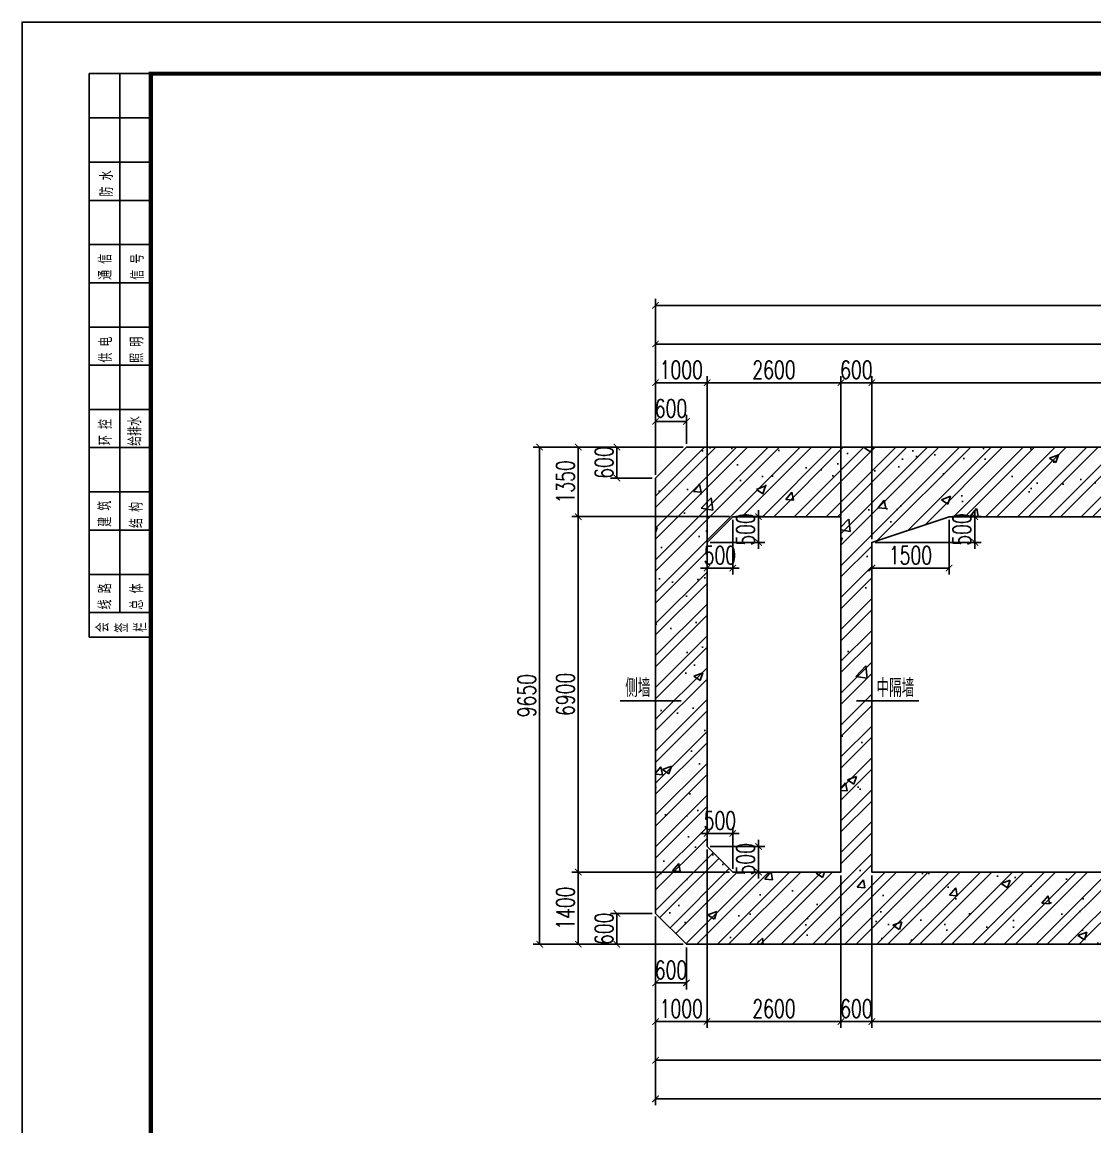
# Model space of a CAD drawing. Extents: x 266020 to 523514, y 704210 to 746210.
# Drawn here: x 382338 to 403170, y 724765 to 746210 of the extents above; entities that cross this region are included whole.
import ezdxf

# ---------------------------------------------------------------- set-up
doc = ezdxf.new("R2010")
doc.units = 0
doc.header["$LTSCALE"] = 50
doc.header["$MEASUREMENT"] = 0
doc.layers.get('0').update_dxf_attribs({"linetype": 'CONTINUOUS'})
doc.layers.get('Defpoints').update_dxf_attribs({"linetype": 'CONTINUOUS'})
for name, color, linetype in [('01 标  注', 1, 'CONTINUOUS'), ('02 结  构', 5, 'CONTINUOUS'), ('3', 3, 'CONTINUOUS'), ('4', 4, 'CONTINUOUS'), ('填充', 8, 'CONTINUOUS')]:
    doc.layers.add(name, color=color, linetype=linetype)
doc.styles.get("Standard").update_dxf_attribs({"font": 'txt1.shx', "width": 0.7, "bigfont": 'hztxt.shx'})
doc.dimstyles.new('1：100', dxfattribs={"dimscale": 100, "dimtxt": 3.5, "dimasz": 1.25, "dimexe": 1.25, "dimexo": 0.625, "dimgap": 0.75, "dimtad": 1, "dimdsep": 46, "dimtxsty": 'Standard', "dimblk": 'ARCHTICK', "dimcen": 2.5, "dimclrt": 256, "dimadec": 0, "dimazin": 0, "dimtfac": 1, "dimtix": 1, "dimtmove": 0, "dimatfit": 3, "dimfxl": 0, "dimarcsym": 0})

# ---------------------------------------------------------------- blocks, each defined once
blk = doc.blocks.new('_ArchTick')
at = {"color": 0, "linetype": 'ByBlock', "const_width": 0.15}
blk.add_lwpolyline([(-0.5, -0.5), (0.5, 0.5)], dxfattribs=at)
blk = doc.blocks.new('*D276')
at = {"layer": '01 标  注', "color": 0, "lineweight": -2}
for p, q in [((396138, 736547), (396138, 735485)), ((395638, 736047), (395638, 735485)), ((395638, 735610), (395513, 735610)), ((396138, 735610), (395638, 735610)), ((396138, 735610), (396263, 735610))]:
    blk.add_line(p, q, dxfattribs=at)
at = {"layer": 'Defpoints', "color": 0}
for p in [(396138, 736610), (395638, 736110), (395638, 735610)]:
    blk.add_point(p, dxfattribs=at)
at = {"layer": '01 标  注', "color": 0, "lineweight": -2, "xscale": 125, "yscale": 125, "zscale": 125}
blk.add_blockref('_ArchTick', (395638, 735610), dxfattribs=at)
at = {"layer": '01 标  注', "color": 0, "lineweight": -2, "xscale": 125, "yscale": 125, "zscale": 125, "rotation": 180}
blk.add_blockref('_ArchTick', (396138, 735610), dxfattribs=at)
at = {"layer": '01 标  注', "insert": (395888, 735860), "char_height": 350, "attachment_point": 5}
blk.add_mtext('500', dxfattribs=at)
blk = doc.blocks.new('*D277')
at = {"layer": '01 标  注', "color": 0, "lineweight": -2}
for p, q in [((396638, 736610), (396638, 736735)), ((396200, 736610), (396763, 736610)), ((396638, 736110), (396638, 736610)), ((395700, 736110), (396763, 736110)), ((396638, 736110), (396638, 735985))]:
    blk.add_line(p, q, dxfattribs=at)
at = {"layer": 'Defpoints', "color": 0}
for p in [(396138, 736610), (396638, 736610), (395638, 736110)]:
    blk.add_point(p, dxfattribs=at)
at = {"layer": '01 标  注', "color": 0, "lineweight": -2, "xscale": 125, "yscale": 125, "zscale": 125}
for p, rotation in [((396638, 736610), 270), ((396638, 736110), 90)]:
    blk.add_blockref('_ArchTick', p, dxfattribs=dict(at, rotation=rotation))
at = {"layer": '01 标  注', "insert": (396388, 736360), "char_height": 350, "attachment_point": 5, "rotation": 90}
blk.add_mtext('500', dxfattribs=at)
blk = doc.blocks.new('*D278')
at = {"layer": '01 标  注', "color": 0, "lineweight": -2}
for p, q in [((400338, 736547), (400338, 735485)), ((398838, 736047), (398838, 735485)), ((398838, 735610), (400338, 735610))]:
    blk.add_line(p, q, dxfattribs=at)
at = {"layer": 'Defpoints', "color": 0}
for p in [(400338, 736610), (398838, 736110), (400338, 735610)]:
    blk.add_point(p, dxfattribs=at)
at = {"layer": '01 标  注', "color": 0, "lineweight": -2, "xscale": 125, "yscale": 125, "zscale": 125, "rotation": 180}
blk.add_blockref('_ArchTick', (398838, 735610), dxfattribs=at)
at = {"layer": '01 标  注', "color": 0, "lineweight": -2, "xscale": 125, "yscale": 125, "zscale": 125}
blk.add_blockref('_ArchTick', (400338, 735610), dxfattribs=at)
at = {"layer": '01 标  注', "insert": (399588, 735860), "char_height": 350, "attachment_point": 5}
blk.add_mtext('1500', dxfattribs=at)
blk = doc.blocks.new('*D279')
at = {"layer": '01 标  注', "color": 0, "lineweight": -2}
for p, q in [((400838, 736610), (400838, 736735)), ((400400, 736610), (400963, 736610)), ((400838, 736110), (400838, 736610)), ((398900, 736110), (400963, 736110)), ((400838, 736110), (400838, 735985))]:
    blk.add_line(p, q, dxfattribs=at)
at = {"layer": 'Defpoints', "color": 0}
for p in [(400338, 736610), (400838, 736610), (398838, 736110)]:
    blk.add_point(p, dxfattribs=at)
at = {"layer": '01 标  注', "color": 0, "lineweight": -2, "xscale": 125, "yscale": 125, "zscale": 125}
for p, rotation in [((400838, 736610), 270), ((400838, 736110), 90)]:
    blk.add_blockref('_ArchTick', p, dxfattribs=dict(at, rotation=rotation))
at = {"layer": '01 标  注', "insert": (400588, 736360), "char_height": 350, "attachment_point": 5, "rotation": 90}
blk.add_mtext('500', dxfattribs=at)
blk = doc.blocks.new('*D230')
at = {"layer": '01 标  注', "color": 0, "lineweight": -2}
for p, q in [((395638, 730460), (395513, 730460)), ((395638, 730272), (395638, 730585)), ((396138, 730460), (395638, 730460)), ((396138, 729772), (396138, 730585)), ((396138, 730460), (396263, 730460))]:
    blk.add_line(p, q, dxfattribs=at)
at = {"layer": 'Defpoints', "color": 0}
for p in [(395638, 730460), (395638, 730210), (396138, 729710)]:
    blk.add_point(p, dxfattribs=at)
at = {"layer": '01 标  注', "color": 0, "lineweight": -2, "xscale": 125, "yscale": 125, "zscale": 125}
blk.add_blockref('_ArchTick', (395638, 730460), dxfattribs=at)
at = {"layer": '01 标  注', "color": 0, "lineweight": -2, "xscale": 125, "yscale": 125, "zscale": 125, "rotation": 180}
blk.add_blockref('_ArchTick', (396138, 730460), dxfattribs=at)
at = {"layer": '01 标  注', "insert": (395888, 730710), "char_height": 350, "attachment_point": 5}
blk.add_mtext('500', dxfattribs=at)
blk = doc.blocks.new('*D231')
at = {"layer": '01 标  注', "color": 0, "lineweight": -2}
for p, q in [((395700, 730210), (396763, 730210)), ((396638, 730210), (396638, 730335)), ((396638, 730210), (396638, 729710)), ((396200, 729710), (396763, 729710)), ((396638, 729710), (396638, 729585))]:
    blk.add_line(p, q, dxfattribs=at)
at = {"layer": 'Defpoints', "color": 0}
for p in [(395638, 730210), (396138, 729710), (396638, 729710)]:
    blk.add_point(p, dxfattribs=at)
at = {"layer": '01 标  注', "color": 0, "lineweight": -2, "xscale": 125, "yscale": 125, "zscale": 125}
for p, rotation in [((396638, 730210), 270), ((396638, 729710), 90)]:
    blk.add_blockref('_ArchTick', p, dxfattribs=dict(at, rotation=rotation))
at = {"layer": '01 标  注', "insert": (396388, 729960), "char_height": 350, "attachment_point": 5, "rotation": 90}
blk.add_mtext('500', dxfattribs=at)
blk = doc.blocks.new('*D232')
at = {"layer": '01 标  注', "color": 0, "lineweight": -2}
for p, q in [((395638, 730147), (395638, 726685)), ((394638, 728847), (394638, 726685)), ((394638, 726810), (395638, 726810))]:
    blk.add_line(p, q, dxfattribs=at)
at = {"layer": 'Defpoints', "color": 0}
for p in [(395638, 730210), (394638, 728910), (395638, 726810)]:
    blk.add_point(p, dxfattribs=at)
at = {"layer": '01 标  注', "color": 0, "lineweight": -2, "xscale": 125, "yscale": 125, "zscale": 125, "rotation": 180}
blk.add_blockref('_ArchTick', (394638, 726810), dxfattribs=at)
at = {"layer": '01 标  注', "color": 0, "lineweight": -2, "xscale": 125, "yscale": 125, "zscale": 125}
blk.add_blockref('_ArchTick', (395638, 726810), dxfattribs=at)
at = {"layer": '01 标  注', "insert": (395138, 727060), "char_height": 350, "attachment_point": 5}
blk.add_mtext('1000', dxfattribs=at)
blk = doc.blocks.new('*D280')
at = {"layer": '01 标  注', "color": 0, "lineweight": -2}
for p, q in [((395638, 730147), (395638, 726685)), ((398238, 729647), (398238, 726685)), ((395638, 726810), (398238, 726810))]:
    blk.add_line(p, q, dxfattribs=at)
at = {"layer": 'Defpoints', "color": 0}
for p in [(395638, 730210), (398238, 729710), (398238, 726810)]:
    blk.add_point(p, dxfattribs=at)
at = {"layer": '01 标  注', "color": 0, "lineweight": -2, "xscale": 125, "yscale": 125, "zscale": 125, "rotation": 180}
blk.add_blockref('_ArchTick', (395638, 726810), dxfattribs=at)
at = {"layer": '01 标  注', "color": 0, "lineweight": -2, "xscale": 125, "yscale": 125, "zscale": 125}
blk.add_blockref('_ArchTick', (398238, 726810), dxfattribs=at)
at = {"layer": '01 标  注', "insert": (396938, 727060), "char_height": 350, "attachment_point": 5}
blk.add_mtext('2600', dxfattribs=at)
blk = doc.blocks.new('*D281')
at = {"layer": '01 标  注', "color": 0, "lineweight": -2}
for p, q in [((398238, 729647), (398238, 726685)), ((398838, 729647), (398838, 726685)), ((398238, 726810), (398838, 726810))]:
    blk.add_line(p, q, dxfattribs=at)
at = {"layer": 'Defpoints', "color": 0}
for p in [(398238, 729710), (398838, 729710), (398838, 726810)]:
    blk.add_point(p, dxfattribs=at)
at = {"layer": '01 标  注', "color": 0, "lineweight": -2, "xscale": 125, "yscale": 125, "zscale": 125, "rotation": 180}
blk.add_blockref('_ArchTick', (398238, 726810), dxfattribs=at)
at = {"layer": '01 标  注', "color": 0, "lineweight": -2, "xscale": 125, "yscale": 125, "zscale": 125}
blk.add_blockref('_ArchTick', (398838, 726810), dxfattribs=at)
at = {"layer": '01 标  注', "insert": (398538, 727060), "char_height": 350, "attachment_point": 5}
blk.add_mtext('600', dxfattribs=at)
blk = doc.blocks.new('*D282')
at = {"layer": '01 标  注', "color": 0, "lineweight": -2}
for p, q in [((398838, 729647), (398838, 726685)), ((411338, 729647), (411338, 726685)), ((398838, 726810), (411338, 726810))]:
    blk.add_line(p, q, dxfattribs=at)
at = {"layer": 'Defpoints', "color": 0}
for p in [(398838, 729710), (411338, 729710), (411338, 726810)]:
    blk.add_point(p, dxfattribs=at)
at = {"layer": '01 标  注', "color": 0, "lineweight": -2, "xscale": 125, "yscale": 125, "zscale": 125, "rotation": 180}
blk.add_blockref('_ArchTick', (398838, 726810), dxfattribs=at)
at = {"layer": '01 标  注', "color": 0, "lineweight": -2, "xscale": 125, "yscale": 125, "zscale": 125}
blk.add_blockref('_ArchTick', (411338, 726810), dxfattribs=at)
at = {"layer": '01 标  注', "insert": (405088, 727060), "char_height": 350, "attachment_point": 5}
blk.add_mtext('12500', dxfattribs=at)
blk = doc.blocks.new('*D234')
at = {"layer": '01 标  注', "color": 0, "lineweight": -2}
for p, q in [((394638, 728847), (394638, 725185)), ((431238, 728401), (431238, 725185)), ((394638, 725310), (431238, 725310))]:
    blk.add_line(p, q, dxfattribs=at)
at = {"layer": 'Defpoints', "color": 0}
for p in [(394638, 728910), (431238, 728463), (431238, 725310)]:
    blk.add_point(p, dxfattribs=at)
at = {"layer": '01 标  注', "color": 0, "lineweight": -2, "xscale": 125, "yscale": 125, "zscale": 125, "rotation": 180}
blk.add_blockref('_ArchTick', (394638, 725310), dxfattribs=at)
at = {"layer": '01 标  注', "color": 0, "lineweight": -2, "xscale": 125, "yscale": 125, "zscale": 125}
blk.add_blockref('_ArchTick', (431238, 725310), dxfattribs=at)
at = {"layer": '01 标  注', "insert": (412938, 725560), "char_height": 350, "attachment_point": 5}
blk.add_mtext('36600', dxfattribs=at)
blk = doc.blocks.new('*D292')
at = {"layer": '01 标  注', "color": 0, "lineweight": -2}
for p, q in [((395175, 737960), (393013, 737960)), ((393138, 736610), (393138, 737960)), ((396075, 736610), (393013, 736610))]:
    blk.add_line(p, q, dxfattribs=at)
at = {"layer": 'Defpoints', "color": 0}
for p in [(393138, 737960), (395238, 737960), (396138, 736610)]:
    blk.add_point(p, dxfattribs=at)
at = {"layer": '01 标  注', "color": 0, "lineweight": -2, "xscale": 125, "yscale": 125, "zscale": 125}
for p, rotation in [((393138, 737960), 90), ((393138, 736610), 270)]:
    blk.add_blockref('_ArchTick', p, dxfattribs=dict(at, rotation=rotation))
at = {"layer": '01 标  注', "insert": (392888, 737285), "char_height": 350, "attachment_point": 5, "rotation": 90}
blk.add_mtext('1350', dxfattribs=at)
blk = doc.blocks.new('*D244')
at = {"layer": '01 标  注', "color": 0, "lineweight": -2}
for p, q in [((396075, 729710), (393013, 729710)), ((393138, 729710), (393138, 728310)), ((395175, 728310), (393013, 728310))]:
    blk.add_line(p, q, dxfattribs=at)
at = {"layer": 'Defpoints', "color": 0}
for p in [(396138, 729710), (393138, 728310), (395238, 728310)]:
    blk.add_point(p, dxfattribs=at)
at = {"layer": '01 标  注', "color": 0, "lineweight": -2, "xscale": 125, "yscale": 125, "zscale": 125}
for p, rotation in [((393138, 729710), 90), ((393138, 728310), 270)]:
    blk.add_blockref('_ArchTick', p, dxfattribs=dict(at, rotation=rotation))
at = {"layer": '01 标  注', "insert": (392888, 729010), "char_height": 350, "attachment_point": 5, "rotation": 90}
blk.add_mtext('1400', dxfattribs=at)
blk = doc.blocks.new('*D245')
at = {"layer": '01 标  注', "color": 0, "lineweight": -2}
for p, q in [((396075, 736610), (393013, 736610)), ((393138, 736610), (393138, 729710)), ((396075, 729710), (393013, 729710))]:
    blk.add_line(p, q, dxfattribs=at)
at = {"layer": 'Defpoints', "color": 0}
for p in [(396138, 736610), (393138, 729710), (396138, 729710)]:
    blk.add_point(p, dxfattribs=at)
at = {"layer": '01 标  注', "color": 0, "lineweight": -2, "xscale": 125, "yscale": 125, "zscale": 125}
for p, rotation in [((393138, 736610), 90), ((393138, 729710), 270)]:
    blk.add_blockref('_ArchTick', p, dxfattribs=dict(at, rotation=rotation))
at = {"layer": '01 标  注', "insert": (392888, 733160), "char_height": 350, "attachment_point": 5, "rotation": 90}
blk.add_mtext('6900', dxfattribs=at)
blk = doc.blocks.new('*D246')
at = {"layer": '01 标  注', "color": 0, "lineweight": -2}
for p, q in [((394638, 728847), (394638, 725935)), ((412938, 728247), (412938, 725935)), ((394638, 726060), (412938, 726060))]:
    blk.add_line(p, q, dxfattribs=at)
at = {"layer": 'Defpoints', "color": 0}
for p in [(394638, 728910), (412938, 728310), (412938, 726060)]:
    blk.add_point(p, dxfattribs=at)
at = {"layer": '01 标  注', "color": 0, "lineweight": -2, "xscale": 125, "yscale": 125, "zscale": 125, "rotation": 180}
blk.add_blockref('_ArchTick', (394638, 726060), dxfattribs=at)
at = {"layer": '01 标  注', "color": 0, "lineweight": -2, "xscale": 125, "yscale": 125, "zscale": 125}
blk.add_blockref('_ArchTick', (412938, 726060), dxfattribs=at)
at = {"layer": '01 标  注', "insert": (403788, 726310), "char_height": 350, "attachment_point": 5}
blk.add_mtext('18300', dxfattribs=at)
blk = doc.blocks.new('*D247')
at = {"layer": '01 标  注', "color": 0, "lineweight": -2}
for p, q in [((394638, 737422), (394638, 739335)), ((394638, 739210), (395638, 739210)), ((395638, 736122), (395638, 739335))]:
    blk.add_line(p, q, dxfattribs=at)
at = {"layer": 'Defpoints', "color": 0}
for p in [(395638, 739210), (394638, 737360), (395638, 736060)]:
    blk.add_point(p, dxfattribs=at)
at = {"layer": '01 标  注', "color": 0, "lineweight": -2, "xscale": 125, "yscale": 125, "zscale": 125, "rotation": 180}
blk.add_blockref('_ArchTick', (394638, 739210), dxfattribs=at)
at = {"layer": '01 标  注', "color": 0, "lineweight": -2, "xscale": 125, "yscale": 125, "zscale": 125}
blk.add_blockref('_ArchTick', (395638, 739210), dxfattribs=at)
at = {"layer": '01 标  注', "insert": (395138, 739460), "char_height": 350, "attachment_point": 5}
blk.add_mtext('1000', dxfattribs=at)
blk = doc.blocks.new('*D248')
at = {"layer": '01 标  注', "color": 0, "lineweight": -2}
for p, q in [((395638, 736122), (395638, 739335)), ((395638, 739210), (398238, 739210)), ((398238, 736622), (398238, 739335))]:
    blk.add_line(p, q, dxfattribs=at)
at = {"layer": 'Defpoints', "color": 0}
for p in [(398238, 739210), (398238, 736560), (395638, 736060)]:
    blk.add_point(p, dxfattribs=at)
at = {"layer": '01 标  注', "color": 0, "lineweight": -2, "xscale": 125, "yscale": 125, "zscale": 125, "rotation": 180}
blk.add_blockref('_ArchTick', (395638, 739210), dxfattribs=at)
at = {"layer": '01 标  注', "color": 0, "lineweight": -2, "xscale": 125, "yscale": 125, "zscale": 125}
blk.add_blockref('_ArchTick', (398238, 739210), dxfattribs=at)
at = {"layer": '01 标  注', "insert": (396938, 739460), "char_height": 350, "attachment_point": 5}
blk.add_mtext('2600', dxfattribs=at)
blk = doc.blocks.new('*D249')
at = {"layer": '01 标  注', "color": 0, "lineweight": -2}
for p, q in [((398238, 736622), (398238, 739335)), ((398238, 739210), (398838, 739210)), ((398838, 736172), (398838, 739335))]:
    blk.add_line(p, q, dxfattribs=at)
at = {"layer": 'Defpoints', "color": 0}
for p in [(398838, 739210), (398238, 736560), (398838, 736110)]:
    blk.add_point(p, dxfattribs=at)
at = {"layer": '01 标  注', "color": 0, "lineweight": -2, "xscale": 125, "yscale": 125, "zscale": 125, "rotation": 180}
blk.add_blockref('_ArchTick', (398238, 739210), dxfattribs=at)
at = {"layer": '01 标  注', "color": 0, "lineweight": -2, "xscale": 125, "yscale": 125, "zscale": 125}
blk.add_blockref('_ArchTick', (398838, 739210), dxfattribs=at)
at = {"layer": '01 标  注', "insert": (398538, 739460), "char_height": 350, "attachment_point": 5}
blk.add_mtext('600', dxfattribs=at)
blk = doc.blocks.new('*D250')
at = {"layer": '01 标  注', "color": 0, "lineweight": -2}
for p, q in [((398838, 736172), (398838, 739335)), ((398838, 739210), (411338, 739210)), ((411338, 736172), (411338, 739335))]:
    blk.add_line(p, q, dxfattribs=at)
at = {"layer": 'Defpoints', "color": 0}
for p in [(411338, 739210), (398838, 736110), (411338, 736110)]:
    blk.add_point(p, dxfattribs=at)
at = {"layer": '01 标  注', "color": 0, "lineweight": -2, "xscale": 125, "yscale": 125, "zscale": 125, "rotation": 180}
blk.add_blockref('_ArchTick', (398838, 739210), dxfattribs=at)
at = {"layer": '01 标  注', "color": 0, "lineweight": -2, "xscale": 125, "yscale": 125, "zscale": 125}
blk.add_blockref('_ArchTick', (411338, 739210), dxfattribs=at)
at = {"layer": '01 标  注', "insert": (405088, 739460), "char_height": 350, "attachment_point": 5}
blk.add_mtext('12500', dxfattribs=at)
blk = doc.blocks.new('*D253')
at = {"layer": '01 标  注', "color": 0, "lineweight": -2}
for p, q in [((394638, 737422), (394638, 740835)), ((431238, 737869), (431238, 740835)), ((394638, 740710), (431238, 740710))]:
    blk.add_line(p, q, dxfattribs=at)
at = {"layer": 'Defpoints', "color": 0}
for p in [(431238, 740710), (431238, 737806), (394638, 737360)]:
    blk.add_point(p, dxfattribs=at)
at = {"layer": '01 标  注', "color": 0, "lineweight": -2, "xscale": 125, "yscale": 125, "zscale": 125, "rotation": 180}
blk.add_blockref('_ArchTick', (394638, 740710), dxfattribs=at)
at = {"layer": '01 标  注', "color": 0, "lineweight": -2, "xscale": 125, "yscale": 125, "zscale": 125}
blk.add_blockref('_ArchTick', (431238, 740710), dxfattribs=at)
at = {"layer": '01 标  注', "insert": (412938, 740960), "char_height": 350, "attachment_point": 5}
blk.add_mtext('36600', dxfattribs=at)
blk = doc.blocks.new('*D261')
at = {"layer": '01 标  注', "color": 0, "lineweight": -2}
for p, q in [((394638, 737422), (394638, 740085)), ((412938, 738022), (412938, 740085)), ((394638, 739960), (412938, 739960))]:
    blk.add_line(p, q, dxfattribs=at)
at = {"layer": 'Defpoints', "color": 0}
for p in [(412938, 739960), (412938, 737960), (394638, 737360)]:
    blk.add_point(p, dxfattribs=at)
at = {"layer": '01 标  注', "color": 0, "lineweight": -2, "xscale": 125, "yscale": 125, "zscale": 125, "rotation": 180}
blk.add_blockref('_ArchTick', (394638, 739960), dxfattribs=at)
at = {"layer": '01 标  注', "color": 0, "lineweight": -2, "xscale": 125, "yscale": 125, "zscale": 125}
blk.add_blockref('_ArchTick', (412938, 739960), dxfattribs=at)
at = {"layer": '01 标  注', "insert": (403788, 740210), "char_height": 350, "attachment_point": 5}
blk.add_mtext('18300', dxfattribs=at)
blk = doc.blocks.new('*D266')
at = {"layer": '01 标  注', "color": 0, "lineweight": -2}
for p, q in [((394638, 737422), (394638, 738585)), ((395238, 738022), (395238, 738585)), ((395238, 738460), (394638, 738460))]:
    blk.add_line(p, q, dxfattribs=at)
at = {"layer": 'Defpoints', "color": 0}
for p in [(394638, 738460), (395238, 737960), (394638, 737360)]:
    blk.add_point(p, dxfattribs=at)
at = {"layer": '01 标  注', "color": 0, "lineweight": -2, "xscale": 125, "yscale": 125, "zscale": 125, "rotation": 180}
blk.add_blockref('_ArchTick', (394638, 738460), dxfattribs=at)
at = {"layer": '01 标  注', "color": 0, "lineweight": -2, "xscale": 125, "yscale": 125, "zscale": 125}
blk.add_blockref('_ArchTick', (395238, 738460), dxfattribs=at)
at = {"layer": '01 标  注', "insert": (394938, 738710), "char_height": 350, "attachment_point": 5}
blk.add_mtext('600', dxfattribs=at)
blk = doc.blocks.new('*D267')
at = {"layer": '01 标  注', "color": 0, "lineweight": -2}
for p, q in [((395175, 737960), (393763, 737960)), ((393888, 737360), (393888, 737960)), ((394575, 737360), (393763, 737360))]:
    blk.add_line(p, q, dxfattribs=at)
at = {"layer": 'Defpoints', "color": 0}
for p in [(393888, 737960), (395238, 737960), (394638, 737360)]:
    blk.add_point(p, dxfattribs=at)
at = {"layer": '01 标  注', "color": 0, "lineweight": -2, "xscale": 125, "yscale": 125, "zscale": 125}
for p, rotation in [((393888, 737960), 90), ((393888, 737360), 270)]:
    blk.add_blockref('_ArchTick', p, dxfattribs=dict(at, rotation=rotation))
at = {"layer": '01 标  注', "insert": (393638, 737660), "char_height": 350, "attachment_point": 5, "rotation": 90}
blk.add_mtext('600', dxfattribs=at)
blk = doc.blocks.new('*D268')
at = {"layer": '01 标  注', "color": 0, "lineweight": -2}
for p, q in [((394575, 728910), (393763, 728910)), ((393888, 728910), (393888, 728310)), ((395175, 728310), (393763, 728310))]:
    blk.add_line(p, q, dxfattribs=at)
at = {"layer": 'Defpoints', "color": 0}
for p in [(394638, 728910), (393888, 728310), (395238, 728310)]:
    blk.add_point(p, dxfattribs=at)
at = {"layer": '01 标  注', "color": 0, "lineweight": -2, "xscale": 125, "yscale": 125, "zscale": 125}
for p, rotation in [((393888, 728910), 90), ((393888, 728310), 270)]:
    blk.add_blockref('_ArchTick', p, dxfattribs=dict(at, rotation=rotation))
at = {"layer": '01 标  注', "insert": (393638, 728610), "char_height": 350, "attachment_point": 5, "rotation": 90}
blk.add_mtext('600', dxfattribs=at)
blk = doc.blocks.new('*D269')
at = {"layer": '01 标  注', "color": 0, "lineweight": -2}
for p, q in [((394638, 728847), (394638, 727435)), ((395238, 728247), (395238, 727435)), ((395238, 727560), (394638, 727560))]:
    blk.add_line(p, q, dxfattribs=at)
at = {"layer": 'Defpoints', "color": 0}
for p in [(394638, 728910), (395238, 728310), (394638, 727560)]:
    blk.add_point(p, dxfattribs=at)
at = {"layer": '01 标  注', "color": 0, "lineweight": -2, "xscale": 125, "yscale": 125, "zscale": 125, "rotation": 180}
blk.add_blockref('_ArchTick', (394638, 727560), dxfattribs=at)
at = {"layer": '01 标  注', "color": 0, "lineweight": -2, "xscale": 125, "yscale": 125, "zscale": 125}
blk.add_blockref('_ArchTick', (395238, 727560), dxfattribs=at)
at = {"layer": '01 标  注', "insert": (394938, 727810), "char_height": 350, "attachment_point": 5}
blk.add_mtext('600', dxfattribs=at)
blk = doc.blocks.new('*D270')
at = {"layer": '01 标  注', "color": 0, "lineweight": -2}
for p, q in [((395175, 737960), (392263, 737960)), ((392388, 737960), (392388, 728310)), ((395175, 728310), (392263, 728310))]:
    blk.add_line(p, q, dxfattribs=at)
at = {"layer": 'Defpoints', "color": 0}
for p in [(395238, 737960), (392388, 728310), (395238, 728310)]:
    blk.add_point(p, dxfattribs=at)
at = {"layer": '01 标  注', "color": 0, "lineweight": -2, "xscale": 125, "yscale": 125, "zscale": 125}
for p, rotation in [((392388, 737960), 90), ((392388, 728310), 270)]:
    blk.add_blockref('_ArchTick', p, dxfattribs=dict(at, rotation=rotation))
at = {"layer": '01 标  注', "insert": (392138, 733135), "char_height": 350, "attachment_point": 5, "rotation": 90}
blk.add_mtext('9650', dxfattribs=at)

msp = doc.modelspace()

# ---------------------------------------------------------------- hatches: boundary and pattern name
at = {"layer": '填充'}
h = msp.add_hatch(dxfattribs=at)
h.set_pattern_fill('AR-CONC', color=256, scale=250, style=0)
h.set_pattern_definition([(50, (38050, -42000), (1793.1505, -156.8803), [187.5, -2062.5]), (355, (38050, -42000), (-346.8783, 1880.4803), [150, -1650]), (100.4514, (38199.4, -42013), (1446.2735, 1723.599), [159.3505, -1752.8553]), (46.1842, (38050, -41500), (2668.1026, -413.7975), [281.25, -3093.75]), (96.6356, (38272.3, -41534.5), (2336.657, 2435.295), [239.026, -2629.2825]), (351.1842, (38050, -41500), (2336.655, 2435.2965), [225, -2475]), (21, (38300, -41625), (1492.2676, -1006.5472), [187.5, -2062.5]), (326, (38300, -41625), (608.2883, 1812.875), [150, -1650]), (71.4514, (38424.4, -41708.9), (2100.5566, 806.3262), [159.3505, -1752.8553]), (37.5, (38050, -42000), (30.39964, 832.23463), [0, -1630, 0, -1675, 0, -1656.25]), (7.5, (38050, -42000), (657.6738, 986.0293), [0, -955, 0, -1592.5, 0, -631.25]), (327.5, (37492.5, -42000), (1334.5561, -56.3872), [0, -625, 0, -1950, 0, -2587.5]), (317.5, (37242.5, -42000), (1457.9654, 250.2625), [0, -812.5, 0, -1295, 0, -1837.5])])
h.paths.add_polyline_path([(412937.835, 737959.674), (395237.835, 737959.674), (394637.835, 737359.674), (394637.835, 728909.674), (395237.835, 728309.674), (411237.835, 728309.674), (411937.835, 729009.674), (411937.835, 729259.674), (411937.835, 729839.674), (411337.835, 729839.674), (411337.835, 729709.674), (398837.835, 729709.674), (398837.835, 736109.674), (400337.835, 736609.674), (409837.835, 736609.674), (411337.835, 736109.674), (411337.835, 730539.674), (411637.835, 730239.674), (411937.835, 730239.674), (411937.835, 736109.674), (412437.835, 736609.674), (412937.835, 736609.674)])
h.paths.add_polyline_path([(398237.835, 736609.674), (398237.835, 729709.674), (396137.835, 729709.674), (395637.835, 730209.674), (395637.835, 736109.674), (396137.835, 736609.674)], flags=17)
h.paths.add_polyline_path([(412937.835, 729009.674), (412812.835, 729009.674), (411937.835, 729009.674), (411237.835, 728309.674), (412937.835, 728309.674)])
h.paths.add_polyline_path([(431237.835, 737359.674), (430637.835, 737959.674), (412937.835, 737959.674), (412937.835, 736609.674), (413437.835, 736609.674), (413937.835, 736109.674), (413937.835, 730239.674), (414237.835, 730239.674), (414537.835, 730539.674), (414537.835, 736109.674), (416037.835, 736609.674), (425537.835, 736609.674), (427037.835, 736109.674), (427037.835, 729709.674), (414537.835, 729709.674), (414537.835, 729839.674), (413937.835, 729839.674), (413937.835, 729009.674), (413687.835, 729009.674), (412937.835, 729009.674), (412937.835, 728309.674), (430637.835, 728309.674), (431237.835, 728909.674)])
h.paths.add_polyline_path([(427637.835, 736609.674), (429737.835, 736609.674), (430237.835, 736109.674), (430237.835, 730209.674), (429737.835, 729709.674), (427637.835, 729709.674)], flags=16)
h.paths.add_polyline_path([(395591.441, 736122.174), (396184.23, 736122.174), (396184.23, 735597.174), (395591.441, 735597.174)], flags=24)
h.paths.add_polyline_path([(396125.335, 736063.279), (396125.335, 736656.069), (396650.335, 736656.069), (396650.335, 736063.279)], flags=24)
h.paths.add_polyline_path([(395591.441, 730972.174), (396184.23, 730972.174), (396184.23, 730447.174), (395591.441, 730447.174)], flags=24)
h.paths.add_polyline_path([(396125.335, 729663.279), (396125.335, 730256.069), (396650.335, 730256.069), (396650.335, 729663.279)], flags=24)
h.paths.add_polyline_path([(411075.335, 736063.279), (411075.335, 736656.069), (411600.335, 736656.069), (411600.335, 736063.279)], flags=25)
h.paths.add_polyline_path([(411075.335, 728838.279), (411075.335, 729431.069), (411600.335, 729431.069), (411600.335, 728838.279)], flags=24)
h.paths.add_polyline_path([(409475.335, 728647.516), (409475.335, 729371.832), (410000.335, 729371.832), (410000.335, 728647.516)], flags=24)
h.paths.add_polyline_path([(410225.335, 728363.279), (410225.335, 728956.069), (410750.335, 728956.069), (410750.335, 728363.279)], flags=24)
h.paths.add_polyline_path([(410225.335, 729063.279), (410225.335, 729656.069), (410750.335, 729656.069), (410750.335, 729063.279)], flags=24)
h.paths.add_polyline_path([(411766.441, 731022.174), (412359.23, 731022.174), (412359.23, 730497.174), (411766.441, 730497.174)], flags=24)
h.paths.add_polyline_path([(408348.932, 730163.227), (409658.669, 730163.227), (409658.669, 729616.121), (408348.932, 729616.121)], flags=25)
h.paths.add_polyline_path([(413900.335, 736063.279), (413900.335, 736656.069), (414425.335, 736656.069), (414425.335, 736063.279)], flags=25)
h.paths.add_polyline_path([(414275.335, 728838.279), (414275.335, 729431.069), (414800.335, 729431.069), (414800.335, 728838.279)], flags=24)
h.paths.add_polyline_path([(414875.335, 728363.279), (414875.335, 728956.069), (415400.335, 728956.069), (415400.335, 728363.279)], flags=24)
h.paths.add_polyline_path([(415625.335, 728647.516), (415625.335, 729371.832), (416150.335, 729371.832), (416150.335, 728647.516)], flags=24)
h.paths.add_polyline_path([(413516.441, 731022.174), (414109.23, 731022.174), (414109.23, 730497.174), (413516.441, 730497.174)], flags=25)
h.paths.add_polyline_path([(414875.335, 729063.279), (414875.335, 729656.069), (415400.335, 729656.069), (415400.335, 729063.279)], flags=24)
h.paths.add_polyline_path([(413050.335, 728363.279), (413050.335, 728956.069), (413575.335, 728956.069), (413575.335, 728363.279)], flags=24)
h.paths.add_polyline_path([(416467.002, 730163.227), (417776.739, 730163.227), (417776.739, 729616.121), (416467.002, 729616.121)], flags=25)
h = msp.add_hatch(dxfattribs=at)
h.set_pattern_fill('STEEL', color=256, scale=3500, style=0)
h.set_pattern_definition([(45, (0, 0), (-309.35922, 309.35922), []), (45, (0, 218.75), (-309.35922, 309.35922), [])])
h.paths.add_polyline_path([(431237.835, 737359.674), (430637.835, 737959.674), (412937.835, 737959.674), (412937.835, 736609.674), (413437.835, 736609.674), (413937.835, 736109.674), (413937.835, 730239.674), (414237.835, 730239.674), (414438.425, 730440.264), (414537.835, 731067.195), (414537.835, 736109.674), (416037.835, 736609.674), (425537.835, 736609.674), (427037.835, 736109.674), (427037.835, 729709.674), (414537.835, 729709.674), (414537.835, 729839.674), (413937.835, 729839.674), (413937.835, 729009.674), (413687.835, 729009.674), (412937.835, 729009.674), (412937.835, 728209.674), (415137.835, 728209.674), (416137.835, 728309.674), (430637.835, 728309.674), (431237.835, 728909.674)])
h.paths.add_polyline_path([(427637.835, 736609.674), (429737.835, 736609.674), (430237.835, 736109.674), (430237.835, 730209.674), (429737.835, 729709.674), (427637.835, 729709.674)], flags=16)
h.paths.add_polyline_path([(412937.835, 737959.674), (395237.835, 737959.674), (394637.835, 737359.674), (394637.835, 728909.674), (395237.835, 728309.674), (409737.835, 728309.674), (410737.835, 728209.674), (411137.835, 728209.674), (411937.835, 729009.674), (411937.835, 729259.674), (411937.835, 729839.674), (411337.835, 729839.674), (411337.835, 729709.674), (398837.835, 729709.674), (398837.835, 736109.674), (400337.835, 736609.674), (409837.835, 736609.674), (411337.835, 736109.674), (411337.835, 730539.674), (411637.835, 730239.674), (411937.835, 730239.674), (411937.835, 736109.674), (412437.835, 736609.674), (412937.835, 736609.674)])
h.paths.add_polyline_path([(398237.835, 736609.674), (398237.835, 729709.674), (396137.835, 729709.674), (395637.835, 730209.674), (395637.835, 736109.674), (396137.835, 736609.674)], flags=16)
h.paths.add_polyline_path([(413900.335, 736063.279), (413900.335, 736656.069), (414425.335, 736656.069), (414425.335, 736063.279)], flags=25)
h.paths.add_polyline_path([(414275.335, 728838.279), (414275.335, 729431.069), (414800.335, 729431.069), (414800.335, 728838.279)], flags=24)
h.paths.add_polyline_path([(414875.335, 728313.279), (414875.335, 728906.069), (415400.335, 728906.069), (415400.335, 728313.279)], flags=24)
h.paths.add_polyline_path([(414875.335, 729063.279), (414875.335, 729656.069), (415400.335, 729656.069), (415400.335, 729063.279)], flags=24)
h.paths.add_polyline_path([(413050.335, 728313.279), (413050.335, 728906.069), (413575.335, 728906.069), (413575.335, 728313.279)], flags=24)
h.paths.add_polyline_path([(416336.5, 728569.805), (416336.5, 729294.121), (416861.5, 729294.121), (416861.5, 728569.805)], flags=24)
h.paths.add_polyline_path([(416336.5, 728569.805), (416336.5, 729294.121), (416861.5, 729294.121), (416861.5, 728569.805)], flags=8)
h.paths.add_polyline_path([(395591.441, 736122.174), (396184.23, 736122.174), (396184.23, 735597.174), (395591.441, 735597.174)], flags=24)
h.paths.add_polyline_path([(396125.335, 736063.279), (396125.335, 736656.069), (396650.335, 736656.069), (396650.335, 736063.279)], flags=24)
h.paths.add_polyline_path([(395591.441, 730972.174), (396184.23, 730972.174), (396184.23, 730447.174), (395591.441, 730447.174)], flags=24)
h.paths.add_polyline_path([(396125.335, 729663.279), (396125.335, 730256.069), (396650.335, 730256.069), (396650.335, 729663.279)], flags=24)
h.paths.add_polyline_path([(411075.335, 736063.279), (411075.335, 736656.069), (411600.335, 736656.069), (411600.335, 736063.279)], flags=25)
h.paths.add_polyline_path([(411075.335, 728838.279), (411075.335, 729431.069), (411600.335, 729431.069), (411600.335, 728838.279)], flags=24)
h.paths.add_polyline_path([(409475.335, 728597.516), (409475.335, 729321.832), (410000.335, 729321.832), (410000.335, 728597.516)], flags=24)
h.paths.add_polyline_path([(410225.335, 728313.279), (410225.335, 728906.069), (410750.335, 728906.069), (410750.335, 728313.279)], flags=24)
h.paths.add_polyline_path([(410225.335, 729063.279), (410225.335, 729656.069), (410750.335, 729656.069), (410750.335, 729063.279)], flags=24)

# ---------------------------------------------------------------- linework, layer by layer
at = {"layer": '01 标  注'}
for p, q in [((395137.835, 733034.674), (393953.085, 733034.674)), ((398537.835, 733034.674), (399752.153, 733034.674))]:
    msp.add_line(p, q, dxfattribs=at)
msp.add_lwpolyline([(442037.835, 704209.674), (442037.835, 746209.674), (382337.835, 746209.674), (382337.835, 704209.674)], close=True, dxfattribs=at)
at = {"layer": '02 结  构'}
for points in [[(409737.835, 728309.674), (395237.835, 728309.674), (394637.835, 728909.674), (394637.835, 737359.674), (395237.835, 737959.674), (412937.835, 737959.674)], [(409837.835, 736609.674), (400337.835, 736609.674), (398837.835, 736109.674), (398837.835, 729709.674), (411337.835, 729709.674)]]:
    msp.add_lwpolyline(points, dxfattribs=at)
msp.add_lwpolyline([(398237.835, 736609.674), (398237.835, 729709.674), (396137.835, 729709.674), (395637.835, 730209.674), (395637.835, 736109.674), (396137.835, 736609.674)], close=True, dxfattribs=at)
at = {"layer": '3'}
for p, q in [((383637.835, 734269.674), (383637.835, 745209.674)), ((384837.835, 745209.674), (383637.835, 745209.674)), ((384237.835, 734749.674), (384237.835, 745209.674)), ((384837.835, 744349.674), (383637.835, 744349.674)), ((384837.835, 743489.674), (383637.835, 743489.674)), ((384837.835, 742749.674), (383637.835, 742749.674)), ((384837.835, 741889.674), (383637.835, 741889.674)), ((384837.835, 741149.674), (383637.835, 741149.674)), ((384837.835, 740289.674), (383637.835, 740289.674)), ((384837.835, 739549.674), (383637.835, 739549.674)), ((384837.835, 738689.674), (383637.835, 738689.674)), ((384837.835, 737949.674), (383637.835, 737949.674)), ((384837.835, 737089.674), (383637.835, 737089.674)), ((384837.835, 736349.674), (383637.835, 736349.674)), ((384837.835, 735489.674), (383637.835, 735489.674)), ((384837.835, 734749.674), (383637.835, 734749.674)), ((383637.835, 734269.674), (384837.835, 734269.674))]:
    msp.add_line(p, q, dxfattribs=at)
at = {"layer": '4', "color": 7, "const_width": 80}
msp.add_lwpolyline([(441037.835, 705209.674), (441037.835, 745209.674), (384837.835, 745209.674), (384837.835, 705209.674)], close=True, dxfattribs=at)

# ---------------------------------------------------------------- texts
at = {"layer": '01 标  注', "char_height": 350, "attachment_point": 5}
for s, insert in [('侧墙', (394295.46, 733284.674)), ('中隔墙', (399294.994, 733284.674))]:
    msp.add_mtext(s, dxfattribs=dict(at, insert=insert))
at = {"layer": '3', "width": 0.7}
for s, p in [('防 水', (384103.785, 742824.079)), ('通 信', (384078.724, 741205.737)), ('信 号', (384701.736, 741207.684)), ('供 电', (384086.885, 739601.159)), ('照 明', (384692.379, 739596.979)), ('环 控', (384082.682, 737998.923)), ('给排水', (384653.426, 737983.329)), ('建 筑', (384071.4, 736414.013)), ('结 构', (384680.808, 736389.415)), ('线 路', (384073.516, 734809.697)), ('总 体', (384690.248, 734808.25)), ('会', (384024.53, 734366.474)), ('签', (384396.087, 734360.474)), ('栏', (384761.427, 734371.209))]:
    msp.add_text(s, height=250, rotation=90, dxfattribs=at).set_placement(p)

# ---------------------------------------------------------------- dimensions: what is measured, and where the dimension line sits
at = {"layer": '01 标  注'}
for base, p1, p2, picture, middle in [((431237.835, 740709.674), (394637.835, 737359.674), (431237.835, 737806.092), '*D253', (412937.835, 740959.674)), ((412937.835, 739959.674), (394637.835, 737359.674), (412937.835, 737959.674), '*D261', (403787.835, 740209.674)), ((395637.835, 739209.674), (394637.835, 737359.674), (395637.835, 736059.674), '*D247', (395137.835, 739459.674)), ((398237.835, 739209.674), (395637.835, 736059.674), (398237.835, 736559.674), '*D248', (396937.835, 739459.674)), ((398837.835, 739209.674), (398237.835, 736559.674), (398837.835, 736109.674), '*D249', (398537.835, 739459.674)), ((411337.835, 739209.674), (398837.835, 736109.674), (411337.835, 736109.674), '*D250', (405087.835, 739459.674)), ((395637.835, 735609.674), (396137.835, 736609.674), (395637.835, 736109.674), '*D276', (395887.835, 735859.674)), ((400337.835, 735609.674), (398837.835, 736109.674), (400337.835, 736609.674), '*D278', (399587.835, 735859.674)), ((395637.835, 726809.674), (394637.835, 728909.674), (395637.835, 730209.674), '*D232', (395137.835, 727059.674)), ((398237.835, 726809.674), (395637.835, 730209.674), (398237.835, 729709.674), '*D280', (396937.835, 727059.674)), ((398837.835, 726809.674), (398237.835, 729709.674), (398837.835, 729709.674), '*D281', (398537.835, 727059.674)), ((411337.835, 726809.674), (398837.835, 729709.674), (411337.835, 729709.674), '*D282', (405087.835, 727059.674)), ((431237.835, 725309.674), (394637.835, 728909.674), (431237.835, 728463.256), '*D234', (412937.835, 725559.674)), ((412937.835, 726059.674), (394637.835, 728909.674), (412937.835, 728309.674), '*D246', (403787.835, 726309.674))]:
    dim = msp.add_linear_dim(base=base, p1=p1, p2=p2, dimstyle='1：100', dxfattribs=at)
    dim.commit()
    dim.dimension.update_dxf_attribs({"geometry": picture, "text_midpoint": middle})
for base, p1, p2, angle, picture, middle in [((394637.835, 738459.674), (395237.835, 737959.674), (394637.835, 737359.674), 180, '*D266', (394937.835, 738709.674)), ((392387.835, 728309.674), (395237.835, 737959.674), (395237.835, 728309.674), 90, '*D270', (392137.835, 733134.674)), ((393137.835, 737959.674), (396137.835, 736609.674), (395237.835, 737959.674), 90, '*D292', (392887.835, 737284.674)), ((393887.835, 737959.674), (394637.835, 737359.674), (395237.835, 737959.674), 90, '*D267', (393637.835, 737659.674)), ((393137.835, 729709.674), (396137.835, 736609.674), (396137.835, 729709.674), 90, '*D245', (392887.835, 733159.674)), ((396637.835, 736609.674), (395637.835, 736109.674), (396137.835, 736609.674), 90, '*D277', (396387.835, 736359.674)), ((400837.835, 736609.674), (398837.835, 736109.674), (400337.835, 736609.674), 90, '*D279', (400587.835, 736359.674)), ((395637.835, 730459.674), (396137.835, 729709.674), (395637.835, 730209.674), 180, '*D230', (395887.835, 730709.674)), ((396637.835, 729709.674), (395637.835, 730209.674), (396137.835, 729709.674), 270, '*D231', (396387.835, 729959.674)), ((393137.835, 728309.674), (396137.835, 729709.674), (395237.835, 728309.674), 90, '*D244', (392887.835, 729009.674)), ((393887.835, 728309.674), (394637.835, 728909.674), (395237.835, 728309.674), 270, '*D268', (393637.835, 728609.674)), ((394637.835, 727559.674), (395237.835, 728309.674), (394637.835, 728909.674), 180, '*D269', (394937.835, 727809.674))]:
    dim = msp.add_linear_dim(base=base, p1=p1, p2=p2, angle=angle, dimstyle='1：100', dxfattribs=at)
    dim.commit()
    dim.dimension.update_dxf_attribs({"geometry": picture, "text_midpoint": middle})

doc.saveas('drawing.dxf')
